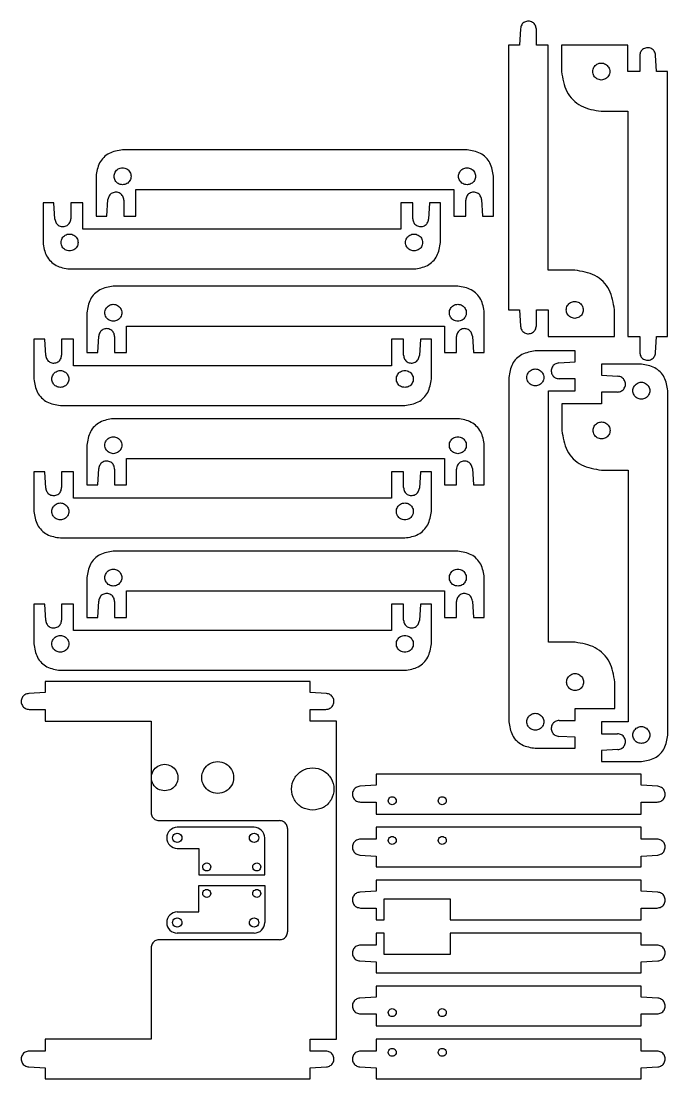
# Model space of a CAD drawing. Extents: x 12 to 506, y 8 to 408.
# Drawn here: x 11.9 to 256.1, y 8.1 to 407.7 of the extents above; entities that cross this region are included whole.
import ezdxf

# ---------------------------------------------------------------- set-up
doc = ezdxf.new("R2010")
doc.units = 0
doc.layers.get('0').update_dxf_attribs({"linetype": 'CONTINUOUS'})
doc.layers.add('Layer_1', color=7, linetype='CONTINUOUS')

msp = doc.modelspace()

# ---------------------------------------------------------------- linework, layer by layer
at = {"linetype": 'ByBlock'}
for centre, start, end in [((70.81, 99.19), 90.014, 269.986), ((99.83, 99.19), 359.986, 90.014), ((70.81, 67.17), 90.014, 269.986), ((99.83, 67.17), 269.986, 359.986)]:
    msp.add_arc(centre, 4, start, end, dxfattribs=at)
at = {"layer": 'Layer_1', "color": 7}
for p, q in [((200.4, 404.89), (200.03, 398.71)), ((206.4, 398.71), (206.4, 404.71)), ((200.03, 398.71), (195.89, 398.71)), ((195.89, 398.71), (195.89, 298.64)), ((210.9, 398.71), (206.4, 398.71)), ((210.9, 313.66), (210.9, 398.71)), ((240.92, 398.71), (215.9, 398.71)), ((215.9, 398.71), (215.9, 388.7)), ((240.92, 388.7), (240.92, 398.71)), ((245.42, 394.71), (245.42, 388.7)), ((251.79, 388.7), (251.42, 394.89)), ((245.42, 388.7), (240.92, 388.7)), ((255.93, 388.7), (251.79, 388.7)), ((255.93, 288.64), (255.93, 388.7)), ((230.91, 373.69), (240.92, 373.69)), ((240.92, 373.69), (240.92, 288.64)), ((180.23, 359.13), (50.14, 359.13)), ((40.13, 349.12), (40.13, 334.11)), ((190.23, 334.11), (190.23, 349.12)), ((55.14, 334.11), (55.14, 344.12)), ((55.14, 344.12), (175.22, 344.12)), ((175.22, 344.12), (175.22, 334.11)), ((44.27, 334.11), (44.64, 340.29)), ((50.64, 340.12), (50.64, 334.11)), ((179.73, 334.11), (179.73, 340.12)), ((185.72, 340.29), (186.09, 334.11)), ((24.26, 339.12), (20.12, 339.12)), ((20.12, 339.12), (20.12, 324.11)), ((24.63, 332.93), (24.26, 339.12)), ((35.13, 339.12), (30.63, 339.12)), ((30.63, 339.12), (30.63, 333.11)), ((35.13, 329.11), (35.13, 339.12)), ((159.71, 339.12), (155.21, 339.12)), ((155.21, 339.12), (155.21, 329.11)), ((159.71, 333.11), (159.71, 339.12)), ((166.08, 339.12), (165.71, 332.93)), ((170.22, 339.12), (166.08, 339.12)), ((170.22, 324.11), (170.22, 339.12)), ((40.13, 334.11), (44.27, 334.11)), ((50.64, 334.11), (55.14, 334.11)), ((175.22, 334.11), (179.73, 334.11)), ((186.09, 334.11), (190.23, 334.11)), ((155.21, 329.11), (35.13, 329.11)), ((30.13, 314.1), (160.21, 314.1)), ((220.91, 313.66), (210.9, 313.66)), ((176.75, 307.56), (46.67, 307.56)), ((36.66, 297.56), (36.66, 282.55)), ((186.76, 282.55), (186.76, 297.56)), ((195.89, 298.64), (200.03, 298.64)), ((200.03, 298.64), (200.4, 292.46)), ((206.4, 292.64), (206.4, 298.64)), ((206.4, 298.64), (210.9, 298.64)), ((210.9, 298.64), (210.9, 288.64)), ((235.92, 288.64), (235.92, 298.64)), ((51.67, 282.55), (51.67, 292.55)), ((51.67, 292.55), (171.75, 292.55)), ((171.75, 292.55), (171.75, 282.55)), ((40.8, 282.55), (41.17, 288.73)), ((47.17, 288.55), (47.17, 282.55)), ((176.25, 282.55), (176.25, 288.55)), ((182.25, 288.73), (182.62, 282.55)), ((210.9, 288.64), (235.92, 288.64)), ((240.92, 288.64), (245.42, 288.64)), ((245.42, 288.64), (245.42, 282.63)), ((251.42, 282.46), (251.79, 288.64)), ((251.79, 288.64), (255.93, 288.64)), ((20.79, 287.55), (16.65, 287.55)), ((16.65, 287.55), (16.65, 272.54)), ((21.16, 281.37), (20.79, 287.55)), ((31.66, 287.55), (27.16, 287.55)), ((27.16, 287.55), (27.16, 281.55)), ((31.66, 277.54), (31.66, 287.55)), ((156.24, 287.55), (151.74, 287.55)), ((151.74, 287.55), (151.74, 277.54)), ((156.24, 281.55), (156.24, 287.55)), ((162.61, 287.55), (162.24, 281.37)), ((166.75, 287.55), (162.61, 287.55)), ((166.75, 272.54), (166.75, 287.55)), ((36.66, 282.55), (40.8, 282.55)), ((47.17, 282.55), (51.67, 282.55)), ((171.75, 282.55), (176.25, 282.55)), ((182.62, 282.55), (186.76, 282.55)), ((221.03, 283.12), (206.02, 283.12)), ((221.03, 278.98), (221.03, 283.12)), ((151.74, 277.54), (31.66, 277.54)), ((214.85, 278.61), (221.03, 278.98)), ((246.05, 278.12), (231.04, 278.12)), ((231.04, 278.12), (231.04, 273.98)), ((196.01, 273.11), (196.01, 143.03)), ((221.03, 272.61), (215.03, 272.61)), ((221.03, 268.11), (221.03, 272.61)), ((231.04, 273.98), (237.22, 273.61)), ((211.02, 173.05), (211.02, 268.11)), ((211.02, 268.11), (221.03, 268.11)), ((256.05, 138.02), (256.05, 268.11)), ((237.04, 267.61), (231.04, 267.61)), ((231.04, 267.61), (231.04, 263.11)), ((26.66, 262.53), (156.74, 262.53)), ((231.04, 263.11), (216.03, 263.11)), ((216.03, 263.11), (216.03, 253.1)), ((176.75, 257.53), (46.67, 257.53)), ((36.66, 247.52), (36.66, 232.51)), ((186.76, 232.51), (186.76, 247.52)), ((51.67, 232.51), (51.67, 242.52)), ((51.67, 242.52), (171.75, 242.52)), ((171.75, 242.52), (171.75, 232.51)), ((20.79, 237.51), (16.65, 237.51)), ((16.65, 237.51), (16.65, 222.51)), ((21.16, 231.33), (20.79, 237.51)), ((31.66, 237.51), (27.16, 237.51)), ((27.16, 237.51), (27.16, 231.51)), ((31.66, 227.51), (31.66, 237.51)), ((40.8, 232.51), (41.17, 238.7)), ((47.17, 238.52), (47.17, 232.51)), ((156.24, 237.51), (151.74, 237.51)), ((151.74, 237.51), (151.74, 227.51)), ((156.24, 231.51), (156.24, 237.51)), ((162.61, 237.51), (162.24, 231.33)), ((166.75, 237.51), (162.61, 237.51)), ((166.75, 222.51), (166.75, 237.51)), ((176.25, 232.51), (176.25, 238.52)), ((182.25, 238.7), (182.62, 232.51)), ((231.04, 238.09), (241.04, 238.09)), ((241.04, 238.09), (241.04, 143.03)), ((36.66, 232.51), (40.8, 232.51)), ((47.17, 232.51), (51.67, 232.51)), ((171.75, 232.51), (176.25, 232.51)), ((182.62, 232.51), (186.76, 232.51)), ((151.74, 227.51), (31.66, 227.51)), ((26.66, 212.5), (156.74, 212.5)), ((176.75, 207.5), (46.67, 207.5)), ((36.66, 197.49), (36.66, 182.48)), ((186.76, 182.48), (186.76, 197.49)), ((51.67, 182.48), (51.67, 192.49)), ((51.67, 192.49), (171.75, 192.49)), ((171.75, 192.49), (171.75, 182.48)), ((40.8, 182.48), (41.17, 188.66)), ((47.17, 188.48), (47.17, 182.48)), ((176.25, 182.48), (176.25, 188.48)), ((182.25, 188.66), (182.62, 182.48)), ((20.79, 187.48), (16.65, 187.48)), ((16.65, 187.48), (16.65, 172.47)), ((21.16, 181.3), (20.79, 187.48)), ((31.66, 187.48), (27.16, 187.48)), ((27.16, 187.48), (27.16, 181.48)), ((31.66, 177.48), (31.66, 187.48)), ((156.24, 187.48), (151.74, 187.48)), ((151.74, 187.48), (151.74, 177.48)), ((156.24, 181.48), (156.24, 187.48)), ((162.61, 187.48), (162.24, 181.3)), ((166.75, 187.48), (162.61, 187.48)), ((166.75, 172.47), (166.75, 187.48)), ((36.66, 182.48), (40.8, 182.48)), ((47.17, 182.48), (51.67, 182.48)), ((171.75, 182.48), (176.25, 182.48)), ((182.62, 182.48), (186.76, 182.48)), ((151.74, 177.48), (31.66, 177.48)), ((221.03, 173.05), (211.02, 173.05)), ((26.66, 162.47), (156.74, 162.47)), ((120.95, 158.23), (20.89, 158.23)), ((20.89, 158.23), (20.89, 154.09)), ((120.95, 154.09), (120.95, 158.23)), ((236.04, 148.03), (236.04, 158.04)), ((20.89, 154.09), (14.7, 153.72)), ((127.13, 153.72), (120.95, 154.09)), ((221.03, 143.53), (221.03, 148.03)), ((221.03, 148.03), (236.04, 148.03)), ((14.88, 147.72), (20.89, 147.72)), ((20.89, 147.72), (20.89, 143.22)), ((120.95, 143.22), (120.95, 147.72)), ((120.95, 147.72), (126.96, 147.72)), ((20.89, 143.22), (60.91, 143.22)), ((60.91, 143.22), (60.91, 108.7)), ((130.96, 143.22), (120.95, 143.22)), ((130.96, 23.14), (130.96, 143.22)), ((215.03, 143.53), (221.03, 143.53)), ((241.04, 143.03), (231.04, 143.03)), ((231.04, 143.03), (231.04, 138.52)), ((221.03, 137.16), (214.85, 137.53)), ((221.03, 133.02), (221.03, 137.16)), ((231.04, 138.52), (237.04, 138.52)), ((206.02, 133.02), (221.03, 133.02)), ((237.22, 132.53), (231.04, 132.16)), ((231.04, 132.16), (231.04, 128.02)), ((231.04, 128.02), (246.05, 128.02)), ((246.04, 123.21), (145.97, 123.21)), ((145.97, 123.21), (145.97, 119.07)), ((246.04, 119.07), (246.04, 123.21)), ((145.97, 119.07), (139.79, 118.7)), ((252.22, 118.7), (246.04, 119.07)), ((139.97, 112.7), (145.97, 112.7)), ((145.97, 112.7), (145.97, 108.19)), ((246.04, 108.19), (246.04, 112.7)), ((246.04, 112.7), (252.04, 112.7)), ((145.97, 108.19), (246.04, 108.19)), ((63.91, 105.69), (109.44, 105.69)), ((99.83, 103.19), (70.81, 103.19)), ((112.45, 102.69), (112.45, 63.67)), ((246.04, 103.19), (145.97, 103.19)), ((145.97, 103.19), (145.97, 98.69)), ((246.04, 98.69), (246.04, 103.19)), ((103.83, 85.18), (103.83, 99.19)), ((145.97, 98.69), (139.97, 98.69)), ((252.04, 98.69), (246.04, 98.69)), ((70.81, 95.19), (78.92, 95.19)), ((78.92, 95.19), (78.92, 85.18)), ((139.79, 92.69), (145.97, 92.32)), ((145.97, 92.32), (145.97, 88.18)), ((246.04, 92.32), (252.22, 92.69)), ((246.04, 88.18), (246.04, 92.32)), ((145.97, 88.18), (246.04, 88.18)), ((78.92, 85.18), (103.83, 85.18)), ((78.92, 71.17), (78.92, 81.18)), ((78.92, 81.18), (103.83, 81.18)), ((103.83, 81.18), (103.83, 67.17)), ((246.04, 83.18), (145.97, 83.18)), ((145.97, 83.18), (145.97, 79.04)), ((246.04, 79.04), (246.04, 83.18)), ((145.97, 79.04), (139.79, 78.67)), ((148.97, 68.17), (148.97, 76.17)), ((148.97, 76.17), (173.88, 76.17)), ((173.88, 76.17), (173.88, 68.17)), ((252.22, 78.67), (246.04, 79.04)), ((139.97, 72.67), (145.97, 72.67)), ((145.97, 72.67), (145.97, 68.17)), ((246.04, 68.17), (246.04, 72.67)), ((246.04, 72.67), (252.04, 72.67)), ((70.81, 71.17), (78.92, 71.17)), ((145.97, 68.17), (148.97, 68.17)), ((173.88, 68.17), (246.04, 68.17)), ((109.44, 60.66), (63.91, 60.66)), ((99.83, 63.17), (70.81, 63.17)), ((148.97, 63.17), (145.97, 63.17)), ((145.97, 63.17), (145.97, 58.66)), ((148.97, 55.16), (148.97, 63.17)), ((246.04, 63.17), (173.88, 63.17)), ((173.88, 63.17), (173.88, 55.16)), ((246.04, 58.66), (246.04, 63.17)), ((60.91, 57.66), (60.91, 23.14)), ((145.97, 58.66), (139.97, 58.66)), ((252.04, 58.66), (246.04, 58.66)), ((139.79, 52.66), (145.97, 52.3)), ((145.97, 52.3), (145.97, 48.16)), ((173.88, 55.16), (148.97, 55.16)), ((246.04, 52.3), (252.22, 52.66)), ((246.04, 48.16), (246.04, 52.3)), ((145.97, 48.16), (246.04, 48.16)), ((246.04, 43.15), (145.97, 43.15)), ((145.97, 43.15), (145.97, 39.01)), ((246.04, 39.01), (246.04, 43.15)), ((145.97, 39.01), (139.79, 38.64)), ((252.22, 38.64), (246.04, 39.01)), ((139.97, 32.65), (145.97, 32.65)), ((145.97, 32.65), (145.97, 28.14)), ((246.04, 28.14), (246.04, 32.65)), ((246.04, 32.65), (252.04, 32.65)), ((145.97, 28.14), (246.04, 28.14)), ((60.91, 23.14), (20.89, 23.14)), ((20.89, 23.14), (20.89, 18.64)), ((120.95, 18.64), (120.95, 23.14)), ((120.95, 23.14), (130.96, 23.14)), ((246.04, 23.14), (145.97, 23.14)), ((145.97, 23.14), (145.97, 18.64)), ((246.04, 18.64), (246.04, 23.14)), ((20.89, 18.64), (14.88, 18.64)), ((126.96, 18.64), (120.95, 18.64)), ((145.97, 18.64), (139.97, 18.64)), ((252.04, 18.64), (246.04, 18.64)), ((14.7, 12.64), (20.89, 12.27)), ((20.89, 12.27), (20.89, 8.13)), ((120.95, 12.27), (127.13, 12.64)), ((120.95, 8.13), (120.95, 12.27)), ((139.79, 12.64), (145.97, 12.27)), ((145.97, 12.27), (145.97, 8.13)), ((246.04, 12.27), (252.22, 12.64)), ((246.04, 8.13), (246.04, 12.27)), ((20.89, 8.13), (120.95, 8.13)), ((145.97, 8.13), (246.04, 8.13))]:
    msp.add_line(p, q, dxfattribs=at)
for points, knots in [([(206.4, 404.72), (206.32, 405.24), (206.16, 406.26), (205.01, 407.4), (203.49, 407.86), (201.94, 407.49), (200.73, 406.42), (200.51, 405.41), (200.4, 404.89)], [0, 0, 0, 0, 1.540551, 3.03687, 4.57742, 6.117971, 7.61429, 9.154841, 9.154841, 9.154841, 9.154841]), ([(251.42, 394.89), (251.31, 395.4), (251.1, 396.41), (249.88, 397.48), (248.33, 397.85), (246.81, 397.39), (245.66, 396.25), (245.5, 395.23), (245.42, 394.71)], [0, 0, 0, 0, 1.540551, 3.03687, 4.577421, 6.117972, 7.61429, 9.154841, 9.154841, 9.154841, 9.154841]), ([(230.91, 385.5), (231.48, 385.59), (232.59, 385.76), (233.82, 387.04), (234.27, 388.7), (233.82, 390.38), (232.59, 391.61), (230.91, 392.06), (229.24, 391.61), (228.01, 390.38), (227.56, 388.7), (228.01, 387.04), (229.24, 385.76), (230.35, 385.59), (230.91, 385.5)], [0, 0, 0, 0, 1.674335, 3.299009, 4.973344, 6.64768, 8.272354, 9.946689, 11.621024, 13.2457, 14.920035, 16.59437, 18.219044, 19.89338, 19.89338, 19.89338, 19.89338]), ([(215.9, 388.71), (216.32, 386.08), (217.13, 380.89), (223.1, 374.92), (228.28, 374.11), (230.91, 373.69)], [0, 0, 0, 0, 7.848478, 15.464171, 23.312649, 23.312649, 23.312649, 23.312649]), ([(50.14, 359.13), (48.39, 358.86), (44.93, 358.31), (40.95, 354.33), (40.41, 350.88), (40.13, 349.12)], [0, 0, 0, 0, 5.232488, 10.309784, 15.542272, 15.542272, 15.542272, 15.542272]), ([(190.23, 349.12), (189.96, 350.88), (189.42, 354.33), (185.44, 358.31), (181.98, 358.86), (180.23, 359.13)], [0, 0, 0, 0, 5.232488, 10.309783, 15.542272, 15.542272, 15.542272, 15.542272]), ([(50.14, 345.92), (50.71, 346.01), (51.82, 346.18), (53.04, 347.46), (53.5, 349.12), (53.04, 350.8), (51.82, 352.02), (50.14, 352.48), (48.46, 352.02), (47.24, 350.8), (46.79, 349.12), (47.24, 347.46), (48.46, 346.18), (49.58, 346.01), (50.14, 345.92)], [0, 0, 0, 0, 1.674335, 3.29901, 4.973345, 6.64768, 8.272355, 9.94669, 11.621025, 13.245699, 14.920035, 16.59437, 18.219045, 19.89338, 19.89338, 19.89338, 19.89338]), ([(180.23, 345.92), (180.79, 346.01), (181.9, 346.18), (183.13, 347.46), (183.58, 349.12), (183.13, 350.8), (181.9, 352.02), (180.23, 352.48), (178.55, 352.02), (177.33, 350.8), (176.87, 349.12), (177.33, 347.46), (178.55, 346.18), (179.66, 346.01), (180.23, 345.92)], [0, 0, 0, 0, 1.674335, 3.29901, 4.973345, 6.64768, 8.272355, 9.94669, 11.621025, 13.245699, 14.920035, 16.59437, 18.219045, 19.89338, 19.89338, 19.89338, 19.89338]), ([(50.64, 340.12), (50.56, 340.64), (50.41, 341.66), (49.25, 342.8), (47.73, 343.26), (46.19, 342.89), (44.97, 341.82), (44.75, 340.81), (44.64, 340.3)], [0, 0, 0, 0, 1.540546, 3.036859, 4.577404, 6.117949, 7.614262, 9.154807, 9.154807, 9.154807, 9.154807]), ([(185.73, 340.3), (185.62, 340.81), (185.4, 341.82), (184.18, 342.89), (182.64, 343.26), (181.11, 342.8), (179.96, 341.66), (179.8, 340.64), (179.73, 340.12)], [0, 0, 0, 0, 1.540566, 3.036887, 4.577438, 6.117993, 7.614312, 9.154865, 9.154865, 9.154865, 9.154865]), ([(24.63, 332.93), (24.74, 332.42), (24.96, 331.41), (26.17, 330.34), (27.72, 329.97), (29.24, 330.43), (30.39, 331.57), (30.55, 332.59), (30.63, 333.11)], [0, 0, 0, 0, 1.540551, 3.03687, 4.577421, 6.117971, 7.61429, 9.154841, 9.154841, 9.154841, 9.154841]), ([(159.71, 333.11), (159.79, 332.59), (159.95, 331.57), (161.1, 330.43), (162.62, 329.97), (164.17, 330.34), (165.39, 331.41), (165.6, 332.42), (165.71, 332.93)], [0, 0, 0, 0, 1.540545, 3.036858, 4.577403, 6.117949, 7.614262, 9.154807, 9.154807, 9.154807, 9.154807]), ([(20.12, 324.11), (20.4, 322.35), (20.94, 318.9), (24.92, 314.92), (28.37, 314.37), (30.13, 314.1)], [0, 0, 0, 0, 5.232489, 10.309783, 15.542272, 15.542272, 15.542272, 15.542272]), ([(30.13, 320.9), (30.69, 320.99), (31.8, 321.17), (33.03, 322.44), (33.48, 324.1), (33.03, 325.78), (31.8, 327.01), (30.13, 327.46), (28.45, 327.01), (27.23, 325.78), (26.77, 324.1), (27.23, 322.44), (28.45, 321.17), (29.56, 320.99), (30.13, 320.9)], [0, 0, 0, 0, 1.674335, 3.29901, 4.973345, 6.64768, 8.272354, 9.946689, 11.621025, 13.245699, 14.920034, 16.594369, 18.219045, 19.89338, 19.89338, 19.89338, 19.89338]), ([(160.21, 320.9), (160.78, 320.99), (161.89, 321.17), (163.12, 322.44), (163.57, 324.1), (163.12, 325.78), (161.89, 327.01), (160.21, 327.46), (158.54, 327.01), (157.31, 325.78), (156.86, 324.1), (157.31, 322.44), (158.54, 321.17), (159.65, 320.99), (160.21, 320.9)], [0, 0, 0, 0, 1.674335, 3.29901, 4.973345, 6.64768, 8.272354, 9.946689, 11.621025, 13.245699, 14.920035, 16.59437, 18.219045, 19.89338, 19.89338, 19.89338, 19.89338]), ([(160.21, 314.1), (161.97, 314.37), (165.42, 314.92), (169.4, 318.9), (169.95, 322.35), (170.22, 324.11)], [0, 0, 0, 0, 5.232488, 10.309783, 15.542272, 15.542272, 15.542272, 15.542272]), ([(235.92, 298.65), (235.51, 301.28), (234.69, 306.46), (228.72, 312.43), (223.54, 313.24), (220.91, 313.66)], [0, 0, 0, 0, 7.848478, 15.464172, 23.312649, 23.312649, 23.312649, 23.312649]), ([(46.67, 307.56), (44.92, 307.29), (41.46, 306.75), (37.48, 302.77), (36.94, 299.31), (36.66, 297.56)], [0, 0, 0, 0, 5.232489, 10.309784, 15.542272, 15.542272, 15.542272, 15.542272]), ([(186.76, 297.56), (186.49, 299.31), (185.95, 302.77), (181.96, 306.75), (178.51, 307.29), (176.76, 307.56)], [0, 0, 0, 0, 5.232488, 10.309783, 15.542272, 15.542272, 15.542272, 15.542272]), ([(46.67, 294.35), (47.23, 294.44), (48.35, 294.62), (49.57, 295.89), (50.02, 297.55), (49.57, 299.23), (48.35, 300.46), (46.67, 300.91), (44.99, 300.46), (43.77, 299.23), (43.31, 297.55), (43.77, 295.89), (44.99, 294.62), (46.11, 294.44), (46.67, 294.35)], [0, 0, 0, 0, 1.674335, 3.29901, 4.973345, 6.64768, 8.272354, 9.946689, 11.621025, 13.245699, 14.920034, 16.594369, 18.219045, 19.89338, 19.89338, 19.89338, 19.89338]), ([(176.76, 294.35), (177.32, 294.44), (178.43, 294.62), (179.66, 295.89), (180.11, 297.55), (179.66, 299.23), (178.43, 300.46), (176.76, 300.91), (175.08, 300.46), (173.85, 299.23), (173.4, 297.55), (173.85, 295.89), (175.08, 294.62), (176.19, 294.44), (176.76, 294.35)], [0, 0, 0, 0, 1.674335, 3.29901, 4.973345, 6.64768, 8.272355, 9.94669, 11.621025, 13.245699, 14.920035, 16.59437, 18.219045, 19.89338, 19.89338, 19.89338, 19.89338]), ([(220.91, 295.44), (221.47, 295.53), (222.58, 295.7), (223.81, 296.98), (224.26, 298.64), (223.81, 300.32), (222.58, 301.55), (220.91, 302), (219.23, 301.55), (218.01, 300.32), (217.55, 298.64), (218.01, 296.98), (219.23, 295.7), (220.34, 295.53), (220.91, 295.44)], [0, 0, 0, 0, 1.674335, 3.29901, 4.973345, 6.64768, 8.272355, 9.94669, 11.621025, 13.2457, 14.920035, 16.59437, 18.219046, 19.893381, 19.893381, 19.893381, 19.893381]), ([(200.4, 292.46), (200.51, 291.95), (200.73, 290.94), (201.94, 289.87), (203.49, 289.5), (205.01, 289.96), (206.16, 291.1), (206.32, 292.12), (206.4, 292.64)], [0, 0, 0, 0, 1.540551, 3.03687, 4.577421, 6.117971, 7.61429, 9.154841, 9.154841, 9.154841, 9.154841]), ([(47.17, 288.55), (47.09, 289.07), (46.94, 290.09), (45.78, 291.24), (44.26, 291.69), (42.72, 291.33), (41.5, 290.26), (41.28, 289.24), (41.17, 288.73)], [0, 0, 0, 0, 1.540546, 3.036858, 4.577404, 6.117949, 7.614262, 9.154807, 9.154807, 9.154807, 9.154807]), ([(182.26, 288.73), (182.14, 289.24), (181.93, 290.26), (180.71, 291.33), (179.16, 291.69), (177.64, 291.24), (176.49, 290.09), (176.33, 289.07), (176.25, 288.55)], [0, 0, 0, 0, 1.540566, 3.036888, 4.577439, 6.117994, 7.614313, 9.154866, 9.154866, 9.154866, 9.154866]), ([(21.16, 281.37), (21.27, 280.85), (21.48, 279.84), (22.7, 278.77), (24.25, 278.41), (25.77, 278.86), (26.92, 280), (27.08, 281.03), (27.16, 281.55)], [0, 0, 0, 0, 1.540551, 3.03687, 4.577421, 6.117971, 7.61429, 9.154841, 9.154841, 9.154841, 9.154841]), ([(156.24, 281.55), (156.32, 281.03), (156.48, 280), (157.63, 278.86), (159.15, 278.41), (160.7, 278.77), (161.91, 279.84), (162.13, 280.85), (162.24, 281.37)], [0, 0, 0, 0, 1.540545, 3.036858, 4.577403, 6.117948, 7.614261, 9.154807, 9.154807, 9.154807, 9.154807]), ([(206.02, 283.12), (204.27, 282.85), (200.81, 282.3), (196.83, 278.32), (196.29, 274.87), (196.01, 273.12)], [0, 0, 0, 0, 5.232488, 10.309783, 15.542272, 15.542272, 15.542272, 15.542272]), ([(245.42, 282.63), (245.5, 282.12), (245.66, 281.09), (246.81, 279.95), (248.33, 279.5), (249.88, 279.86), (251.1, 280.93), (251.31, 281.94), (251.42, 282.46)], [0, 0, 0, 0, 1.540551, 3.03687, 4.57742, 6.117971, 7.61429, 9.154841, 9.154841, 9.154841, 9.154841]), ([(26.66, 269.34), (27.22, 269.43), (28.33, 269.6), (29.56, 270.87), (30.01, 272.54), (29.56, 274.22), (28.33, 275.44), (26.66, 275.9), (24.98, 275.44), (23.76, 274.22), (23.3, 272.54), (23.76, 270.87), (24.98, 269.6), (26.09, 269.43), (26.66, 269.34)], [0, 0, 0, 0, 1.674335, 3.29901, 4.973345, 6.64768, 8.272355, 9.94669, 11.621025, 13.245699, 14.920035, 16.59437, 18.219045, 19.89338, 19.89338, 19.89338, 19.89338]), ([(156.74, 269.34), (157.31, 269.43), (158.42, 269.6), (159.64, 270.87), (160.1, 272.54), (159.64, 274.22), (158.42, 275.44), (156.74, 275.9), (155.07, 275.44), (153.84, 274.22), (153.39, 272.54), (153.84, 270.87), (155.07, 269.6), (156.18, 269.43), (156.74, 269.34)], [0, 0, 0, 0, 1.674335, 3.29901, 4.973345, 6.64768, 8.272354, 9.946689, 11.621025, 13.245699, 14.920034, 16.594369, 18.219045, 19.89338, 19.89338, 19.89338, 19.89338]), ([(206.02, 269.91), (206.59, 270), (207.7, 270.17), (208.92, 271.45), (209.38, 273.11), (208.92, 274.79), (207.7, 276.02), (206.02, 276.47), (204.34, 276.02), (203.12, 274.79), (202.67, 273.11), (203.12, 271.45), (204.34, 270.17), (205.46, 270), (206.02, 269.91)], [0, 0, 0, 0, 1.674335, 3.29901, 4.973345, 6.64768, 8.272355, 9.94669, 11.621025, 13.2457, 14.920035, 16.59437, 18.219044, 19.89338, 19.89338, 19.89338, 19.89338]), ([(214.85, 278.61), (214.33, 278.5), (213.32, 278.29), (212.25, 277.07), (211.89, 275.52), (212.34, 274), (213.48, 272.85), (214.51, 272.69), (215.03, 272.61)], [0, 0, 0, 0, 1.540551, 3.03687, 4.577421, 6.117972, 7.61429, 9.154841, 9.154841, 9.154841, 9.154841]), ([(256.05, 268.11), (255.78, 269.87), (255.24, 273.32), (251.26, 277.3), (247.8, 277.84), (246.05, 278.12)], [0, 0, 0, 0, 5.232489, 10.309784, 15.542272, 15.542272, 15.542272, 15.542272]), ([(16.65, 272.54), (16.92, 270.79), (17.47, 267.33), (21.45, 263.35), (24.9, 262.81), (26.66, 262.53)], [0, 0, 0, 0, 5.232489, 10.309784, 15.542273, 15.542273, 15.542273, 15.542273]), ([(156.74, 262.53), (158.5, 262.81), (161.95, 263.35), (165.93, 267.33), (166.48, 270.79), (166.75, 272.54)], [0, 0, 0, 0, 5.232489, 10.309784, 15.542273, 15.542273, 15.542273, 15.542273]), ([(237.04, 267.61), (237.56, 267.69), (238.58, 267.85), (239.73, 269), (240.18, 270.52), (239.82, 272.07), (238.75, 273.28), (237.73, 273.5), (237.22, 273.61)], [0, 0, 0, 0, 1.540546, 3.036858, 4.577404, 6.117948, 7.614262, 9.154807, 9.154807, 9.154807, 9.154807]), ([(246.05, 264.91), (246.61, 265), (247.72, 265.17), (248.95, 266.45), (249.4, 268.11), (248.95, 269.79), (247.72, 271.01), (246.05, 271.47), (244.37, 271.01), (243.15, 269.79), (242.69, 268.11), (243.15, 266.45), (244.37, 265.17), (245.48, 265), (246.05, 264.91)], [0, 0, 0, 0, 1.674335, 3.29901, 4.973345, 6.64768, 8.272354, 9.946689, 11.621025, 13.245699, 14.920034, 16.594369, 18.219045, 19.89338, 19.89338, 19.89338, 19.89338]), ([(46.67, 257.53), (44.92, 257.26), (41.46, 256.71), (37.48, 252.73), (36.94, 249.28), (36.66, 247.52)], [0, 0, 0, 0, 5.232489, 10.309784, 15.542272, 15.542272, 15.542272, 15.542272]), ([(186.76, 247.52), (186.49, 249.28), (185.95, 252.73), (181.96, 256.71), (178.51, 257.26), (176.76, 257.53)], [0, 0, 0, 0, 5.232488, 10.309783, 15.542272, 15.542272, 15.542272, 15.542272]), ([(231.04, 249.9), (231.6, 249.99), (232.71, 250.16), (233.94, 251.44), (234.39, 253.1), (233.94, 254.78), (232.71, 256), (231.04, 256.46), (229.36, 256), (228.14, 254.78), (227.68, 253.1), (228.14, 251.44), (229.36, 250.16), (230.47, 249.99), (231.04, 249.9)], [0, 0, 0, 0, 1.674335, 3.29901, 4.973345, 6.64768, 8.272355, 9.94669, 11.621025, 13.245699, 14.920035, 16.59437, 18.219045, 19.89338, 19.89338, 19.89338, 19.89338]), ([(216.03, 253.1), (216.44, 250.47), (217.25, 245.29), (223.22, 239.32), (228.41, 238.5), (231.04, 238.09)], [0, 0, 0, 0, 7.848478, 15.464172, 23.31265, 23.31265, 23.31265, 23.31265]), ([(46.67, 244.32), (47.23, 244.41), (48.35, 244.58), (49.57, 245.86), (50.02, 247.52), (49.57, 249.2), (48.35, 250.43), (46.67, 250.88), (44.99, 250.43), (43.77, 249.2), (43.31, 247.52), (43.77, 245.86), (44.99, 244.58), (46.11, 244.41), (46.67, 244.32)], [0, 0, 0, 0, 1.674335, 3.29901, 4.973345, 6.64768, 8.272354, 9.946689, 11.621025, 13.245699, 14.920034, 16.594369, 18.219045, 19.89338, 19.89338, 19.89338, 19.89338]), ([(176.76, 244.32), (177.32, 244.41), (178.43, 244.58), (179.66, 245.86), (180.11, 247.52), (179.66, 249.2), (178.43, 250.43), (176.76, 250.88), (175.08, 250.43), (173.85, 249.2), (173.4, 247.52), (173.85, 245.86), (175.08, 244.58), (176.19, 244.41), (176.76, 244.32)], [0, 0, 0, 0, 1.674335, 3.29901, 4.973345, 6.64768, 8.272355, 9.94669, 11.621025, 13.245699, 14.920035, 16.59437, 18.219045, 19.89338, 19.89338, 19.89338, 19.89338]), ([(47.17, 238.52), (47.09, 239.04), (46.94, 240.06), (45.78, 241.2), (44.26, 241.66), (42.72, 241.29), (41.5, 240.22), (41.28, 239.21), (41.17, 238.69)], [0, 0, 0, 0, 1.540545, 3.036858, 4.577403, 6.117949, 7.614262, 9.154807, 9.154807, 9.154807, 9.154807]), ([(182.26, 238.69), (182.14, 239.21), (181.93, 240.22), (180.71, 241.29), (179.16, 241.66), (177.64, 241.2), (176.49, 240.06), (176.33, 239.04), (176.25, 238.52)], [0, 0, 0, 0, 1.540553, 3.036871, 4.577422, 6.117974, 7.614293, 9.154837, 9.154837, 9.154837, 9.154837]), ([(21.16, 231.33), (21.27, 230.82), (21.48, 229.81), (22.7, 228.74), (24.25, 228.37), (25.77, 228.83), (26.92, 229.97), (27.08, 230.99), (27.16, 231.51)], [0, 0, 0, 0, 1.540551, 3.03687, 4.577421, 6.117972, 7.614291, 9.154841, 9.154841, 9.154841, 9.154841]), ([(156.24, 231.51), (156.32, 230.99), (156.48, 229.97), (157.63, 228.83), (159.15, 228.37), (160.7, 228.74), (161.91, 229.81), (162.13, 230.82), (162.24, 231.33)], [0, 0, 0, 0, 1.540546, 3.036858, 4.577404, 6.117948, 7.614262, 9.154807, 9.154807, 9.154807, 9.154807]), ([(26.66, 219.3), (27.22, 219.39), (28.33, 219.57), (29.56, 220.84), (30.01, 222.5), (29.56, 224.18), (28.33, 225.41), (26.66, 225.86), (24.98, 225.41), (23.76, 224.18), (23.3, 222.5), (23.76, 220.84), (24.98, 219.57), (26.09, 219.39), (26.66, 219.3)], [0, 0, 0, 0, 1.674335, 3.29901, 4.973345, 6.64768, 8.272355, 9.94669, 11.621025, 13.2457, 14.920035, 16.59437, 18.219044, 19.89338, 19.89338, 19.89338, 19.89338]), ([(156.74, 219.3), (157.31, 219.39), (158.42, 219.57), (159.64, 220.84), (160.1, 222.5), (159.64, 224.18), (158.42, 225.41), (156.74, 225.86), (155.07, 225.41), (153.84, 224.18), (153.39, 222.5), (153.84, 220.84), (155.07, 219.57), (156.18, 219.39), (156.74, 219.3)], [0, 0, 0, 0, 1.674335, 3.299009, 4.973344, 6.64768, 8.272354, 9.946689, 11.621024, 13.2457, 14.920035, 16.59437, 18.219044, 19.89338, 19.89338, 19.89338, 19.89338]), ([(16.65, 222.51), (16.92, 220.75), (17.47, 217.3), (21.45, 213.32), (24.9, 212.77), (26.66, 212.5)], [0, 0, 0, 0, 5.232488, 10.309783, 15.542272, 15.542272, 15.542272, 15.542272]), ([(156.74, 212.5), (158.5, 212.77), (161.95, 213.32), (165.93, 217.3), (166.48, 220.75), (166.75, 222.51)], [0, 0, 0, 0, 5.232489, 10.309784, 15.542272, 15.542272, 15.542272, 15.542272]), ([(46.67, 207.5), (44.92, 207.22), (41.46, 206.68), (37.48, 202.7), (36.94, 199.24), (36.66, 197.49)], [0, 0, 0, 0, 5.232489, 10.309783, 15.542272, 15.542272, 15.542272, 15.542272]), ([(186.76, 197.49), (186.49, 199.24), (185.95, 202.7), (181.96, 206.68), (178.51, 207.22), (176.76, 207.5)], [0, 0, 0, 0, 5.232489, 10.309784, 15.542273, 15.542273, 15.542273, 15.542273]), ([(46.67, 194.29), (47.23, 194.38), (48.35, 194.55), (49.57, 195.82), (50.02, 197.49), (49.57, 199.17), (48.35, 200.39), (46.67, 200.85), (44.99, 200.39), (43.77, 199.17), (43.31, 197.49), (43.77, 195.82), (44.99, 194.55), (46.11, 194.38), (46.67, 194.29)], [0, 0, 0, 0, 1.674335, 3.299009, 4.973344, 6.64768, 8.272354, 9.946689, 11.621024, 13.2457, 14.920035, 16.59437, 18.219044, 19.89338, 19.89338, 19.89338, 19.89338]), ([(176.76, 194.29), (177.32, 194.38), (178.43, 194.55), (179.66, 195.82), (180.11, 197.49), (179.66, 199.17), (178.43, 200.39), (176.76, 200.85), (175.08, 200.39), (173.85, 199.17), (173.4, 197.49), (173.85, 195.82), (175.08, 194.55), (176.19, 194.38), (176.76, 194.29)], [0, 0, 0, 0, 1.674335, 3.29901, 4.973345, 6.64768, 8.272355, 9.94669, 11.621025, 13.2457, 14.920035, 16.59437, 18.219044, 19.89338, 19.89338, 19.89338, 19.89338]), ([(47.17, 188.48), (47.09, 189), (46.94, 190.03), (45.78, 191.17), (44.26, 191.62), (42.72, 191.26), (41.5, 190.19), (41.28, 189.18), (41.17, 188.66)], [0, 0, 0, 0, 1.540545, 3.036858, 4.577403, 6.117949, 7.614262, 9.154807, 9.154807, 9.154807, 9.154807]), ([(182.26, 188.66), (182.14, 189.18), (181.93, 190.19), (180.71, 191.26), (179.16, 191.62), (177.64, 191.17), (176.49, 190.03), (176.33, 189), (176.25, 188.48)], [0, 0, 0, 0, 1.540553, 3.036871, 4.577422, 6.117974, 7.614293, 9.154837, 9.154837, 9.154837, 9.154837]), ([(21.16, 181.3), (21.27, 180.79), (21.48, 179.78), (22.7, 178.7), (24.25, 178.34), (25.77, 178.8), (26.92, 179.94), (27.08, 180.96), (27.16, 181.48)], [0, 0, 0, 0, 1.540551, 3.03687, 4.577421, 6.117972, 7.614291, 9.154841, 9.154841, 9.154841, 9.154841]), ([(156.24, 181.48), (156.32, 180.96), (156.48, 179.94), (157.63, 178.8), (159.15, 178.34), (160.7, 178.7), (161.91, 179.78), (162.13, 180.79), (162.24, 181.3)], [0, 0, 0, 0, 1.540546, 3.036858, 4.577404, 6.117948, 7.614262, 9.154807, 9.154807, 9.154807, 9.154807]), ([(16.65, 172.47), (16.92, 170.72), (17.47, 167.27), (21.45, 163.28), (24.9, 162.74), (26.66, 162.47)], [0, 0, 0, 0, 5.232488, 10.309783, 15.542272, 15.542272, 15.542272, 15.542272]), ([(26.66, 169.27), (27.22, 169.36), (28.33, 169.53), (29.56, 170.81), (30.01, 172.47), (29.56, 174.15), (28.33, 175.37), (26.66, 175.83), (24.98, 175.37), (23.76, 174.15), (23.3, 172.47), (23.76, 170.81), (24.98, 169.53), (26.09, 169.36), (26.66, 169.27)], [0, 0, 0, 0, 1.674335, 3.29901, 4.973345, 6.64768, 8.272355, 9.94669, 11.621025, 13.2457, 14.920035, 16.59437, 18.219044, 19.89338, 19.89338, 19.89338, 19.89338]), ([(156.74, 169.27), (157.31, 169.36), (158.42, 169.53), (159.64, 170.81), (160.1, 172.47), (159.64, 174.15), (158.42, 175.37), (156.74, 175.83), (155.07, 175.37), (153.84, 174.15), (153.39, 172.47), (153.84, 170.81), (155.07, 169.53), (156.18, 169.36), (156.74, 169.27)], [0, 0, 0, 0, 1.674335, 3.299009, 4.973344, 6.64768, 8.272354, 9.946689, 11.621024, 13.2457, 14.920035, 16.59437, 18.219044, 19.89338, 19.89338, 19.89338, 19.89338]), ([(156.74, 162.47), (158.5, 162.74), (161.95, 163.28), (165.93, 167.27), (166.48, 170.72), (166.75, 172.47)], [0, 0, 0, 0, 5.232489, 10.309784, 15.542272, 15.542272, 15.542272, 15.542272]), ([(236.04, 158.04), (235.63, 160.67), (234.81, 165.85), (228.84, 171.82), (223.66, 172.64), (221.03, 173.05)], [0, 0, 0, 0, 7.848478, 15.464171, 23.312649, 23.312649, 23.312649, 23.312649]), ([(221.03, 154.84), (221.6, 154.92), (222.71, 155.1), (223.93, 156.37), (224.39, 158.04), (223.93, 159.72), (222.71, 160.94), (221.03, 161.39), (219.35, 160.94), (218.13, 159.72), (217.68, 158.04), (218.13, 156.37), (219.35, 155.1), (220.47, 154.92), (221.03, 154.84)], [0, 0, 0, 0, 1.674335, 3.29901, 4.973345, 6.64768, 8.272354, 9.946689, 11.621025, 13.245699, 14.920034, 16.594369, 18.219045, 19.89338, 19.89338, 19.89338, 19.89338]), ([(14.71, 153.72), (14.19, 153.61), (13.18, 153.4), (12.11, 152.18), (11.74, 150.63), (12.2, 149.11), (13.34, 147.96), (14.36, 147.8), (14.88, 147.72)], [0, 0, 0, 0, 1.540551, 3.03687, 4.577421, 6.117971, 7.61429, 9.154841, 9.154841, 9.154841, 9.154841]), ([(126.96, 147.72), (127.48, 147.8), (128.5, 147.96), (129.64, 149.11), (130.1, 150.63), (129.73, 152.18), (128.66, 153.4), (127.65, 153.61), (127.14, 153.72)], [0, 0, 0, 0, 1.540551, 3.03687, 4.577421, 6.117972, 7.61429, 9.154841, 9.154841, 9.154841, 9.154841]), ([(206.02, 139.83), (206.59, 139.91), (207.7, 140.09), (208.92, 141.36), (209.38, 143.03), (208.92, 144.71), (207.7, 145.93), (206.02, 146.38), (204.34, 145.93), (203.12, 144.71), (202.67, 143.03), (203.12, 141.36), (204.34, 140.09), (205.46, 139.91), (206.02, 139.83)], [0, 0, 0, 0, 1.674335, 3.29901, 4.973345, 6.64768, 8.272355, 9.946691, 11.621026, 13.2457, 14.920036, 16.594371, 18.219045, 19.89338, 19.89338, 19.89338, 19.89338]), ([(196.01, 143.03), (196.29, 141.28), (196.83, 137.82), (200.81, 133.84), (204.27, 133.3), (206.02, 133.02)], [0, 0, 0, 0, 5.232488, 10.309784, 15.542271, 15.542271, 15.542271, 15.542271]), ([(215.03, 143.53), (214.51, 143.45), (213.48, 143.29), (212.34, 142.14), (211.89, 140.62), (212.25, 139.08), (213.32, 137.86), (214.33, 137.64), (214.85, 137.53)], [0, 0, 0, 0, 1.540546, 3.036858, 4.577404, 6.117949, 7.614262, 9.154807, 9.154807, 9.154807, 9.154807]), ([(246.05, 134.82), (246.61, 134.91), (247.72, 135.08), (248.95, 136.36), (249.4, 138.02), (248.95, 139.7), (247.72, 140.93), (246.05, 141.38), (244.37, 140.93), (243.15, 139.7), (242.69, 138.02), (243.15, 136.36), (244.37, 135.08), (245.48, 134.91), (246.05, 134.82)], [0, 0, 0, 0, 1.674335, 3.299009, 4.973344, 6.64768, 8.272354, 9.946689, 11.621024, 13.2457, 14.920035, 16.59437, 18.219044, 19.89338, 19.89338, 19.89338, 19.89338]), ([(237.22, 132.53), (237.73, 132.64), (238.75, 132.85), (239.82, 134.07), (240.18, 135.62), (239.73, 137.14), (238.58, 138.29), (237.56, 138.45), (237.04, 138.53)], [0, 0, 0, 0, 1.540551, 3.03687, 4.577421, 6.117971, 7.61429, 9.154841, 9.154841, 9.154841, 9.154841]), ([(246.05, 128.02), (247.8, 128.29), (251.26, 128.84), (255.24, 132.82), (255.78, 136.27), (256.05, 138.03)], [0, 0, 0, 0, 5.232488, 10.309783, 15.542272, 15.542272, 15.542272, 15.542272]), ([(86.07, 115.95), (87.13, 116.12), (89.21, 116.44), (91.51, 118.83), (92.36, 121.95), (91.51, 125.1), (89.21, 127.4), (86.07, 128.25), (82.93, 127.4), (80.63, 125.1), (79.78, 121.95), (80.63, 118.83), (82.93, 116.44), (85.01, 116.12), (86.07, 115.95)], [0, 0, 0, 0, 3.139698, 6.186273, 9.325971, 12.465668, 15.512243, 18.651942, 21.791639, 24.838214, 27.977911, 31.117609, 34.164184, 37.303882, 37.303882, 37.303882, 37.303882]), ([(66.06, 116.95), (66.94, 117.09), (68.68, 117.36), (70.59, 119.35), (71.3, 121.95), (70.59, 124.58), (68.68, 126.49), (66.06, 127.2), (63.44, 126.49), (61.52, 124.58), (60.81, 121.95), (61.52, 119.35), (63.44, 117.36), (65.18, 117.09), (66.06, 116.95)], [0, 0, 0, 0, 2.6165, 5.155396, 7.771896, 10.388395, 12.92729, 15.543791, 18.16029, 20.699185, 23.315685, 25.932185, 28.47108, 31.08758, 31.08758, 31.08758, 31.08758]), ([(121.95, 109.6), (123.37, 109.82), (126.15, 110.25), (129.21, 113.44), (130.34, 117.6), (129.21, 121.8), (126.15, 124.86), (121.95, 125.99), (117.76, 124.86), (114.7, 121.8), (113.57, 117.6), (114.7, 113.44), (117.76, 110.25), (120.54, 109.82), (121.95, 109.6)], [0, 0, 0, 0, 4.186094, 8.248028, 12.434121, 16.620215, 20.682149, 24.868243, 29.054337, 33.11627, 37.302364, 41.488458, 45.550392, 49.736486, 49.736486, 49.736486, 49.736486]), ([(139.79, 118.7), (139.27, 118.59), (138.26, 118.37), (137.19, 117.15), (136.83, 115.61), (137.28, 114.09), (138.42, 112.94), (139.45, 112.78), (139.97, 112.7)], [0, 0, 0, 0, 1.54055, 3.036869, 4.57742, 6.117971, 7.614289, 9.15484, 9.15484, 9.15484, 9.15484]), ([(252.04, 112.7), (252.56, 112.78), (253.58, 112.94), (254.73, 114.09), (255.18, 115.61), (254.82, 117.15), (253.75, 118.37), (252.73, 118.59), (252.22, 118.7)], [0, 0, 0, 0, 1.54055, 3.036869, 4.57742, 6.117971, 7.61429, 9.154841, 9.154841, 9.154841, 9.154841]), ([(151.97, 111.7), (152.24, 111.74), (152.76, 111.82), (153.33, 112.42), (153.55, 113.2), (153.33, 113.99), (152.76, 114.56), (151.97, 114.77), (151.19, 114.56), (150.61, 113.99), (150.4, 113.2), (150.61, 112.42), (151.19, 111.82), (151.71, 111.74), (151.97, 111.7)], [0, 0, 0, 0, 0.785308, 1.547324, 2.332631, 3.117939, 3.879954, 4.665263, 5.45057, 6.212586, 6.997893, 7.7832, 8.545216, 9.330524, 9.330524, 9.330524, 9.330524]), ([(170.88, 111.7), (171.14, 111.74), (171.66, 111.82), (172.24, 112.42), (172.45, 113.2), (172.24, 113.99), (171.66, 114.56), (170.88, 114.77), (170.09, 114.56), (169.52, 113.99), (169.3, 113.2), (169.52, 112.42), (170.09, 111.82), (170.61, 111.74), (170.88, 111.7)], [0, 0, 0, 0, 0.785308, 1.547324, 2.332631, 3.117939, 3.879954, 4.665263, 5.45057, 6.212586, 6.997893, 7.7832, 8.545216, 9.330524, 9.330524, 9.330524, 9.330524]), ([(60.91, 108.7), (60.99, 108.17), (61.16, 107.13), (62.35, 105.94), (63.39, 105.78), (63.92, 105.69)], [0, 0, 0, 0, 1.570104, 3.09364, 4.663744, 4.663744, 4.663744, 4.663744]), ([(112.45, 102.69), (112.36, 103.22), (112.2, 104.26), (111.01, 105.45), (109.97, 105.61), (109.44, 105.7)], [0, 0, 0, 0, 1.570105, 3.09364, 4.663745, 4.663745, 4.663745, 4.663745]), ([(70.81, 100.94), (70.5, 100.89), (69.89, 100.8), (69.22, 100.1), (68.97, 99.19), (69.22, 98.27), (69.89, 97.6), (70.81, 97.35), (71.73, 97.6), (72.4, 98.27), (72.65, 99.19), (72.4, 100.1), (71.73, 100.8), (71.12, 100.89), (70.81, 100.94)], [0, 0, 0, 0, 0.916107, 1.805043, 2.72115, 3.637257, 4.526192, 5.4423, 6.358407, 7.247342, 8.163449, 9.079556, 9.968492, 10.884599, 10.884599, 10.884599, 10.884599]), ([(99.83, 100.94), (99.52, 100.89), (98.91, 100.8), (98.24, 100.1), (97.99, 99.19), (98.24, 98.27), (98.91, 97.6), (99.83, 97.35), (100.75, 97.6), (101.42, 98.27), (101.66, 99.19), (101.42, 100.1), (100.75, 100.8), (100.14, 100.89), (99.83, 100.94)], [0, 0, 0, 0, 0.916107, 1.805043, 2.72115, 3.637257, 4.526192, 5.4423, 6.358406, 7.247342, 8.163448, 9.079556, 9.968492, 10.884598, 10.884598, 10.884598, 10.884598]), ([(139.97, 98.69), (139.45, 98.61), (138.42, 98.45), (137.28, 97.3), (136.83, 95.78), (137.19, 94.24), (138.26, 93.02), (139.27, 92.8), (139.79, 92.69)], [0, 0, 0, 0, 1.54055, 3.036869, 4.57742, 6.117971, 7.61429, 9.15484, 9.15484, 9.15484, 9.15484]), ([(151.97, 96.69), (152.24, 96.73), (152.76, 96.81), (153.33, 97.41), (153.55, 98.19), (153.33, 98.98), (152.76, 99.55), (151.97, 99.76), (151.19, 99.55), (150.61, 98.98), (150.4, 98.19), (150.61, 97.41), (151.19, 96.81), (151.71, 96.73), (151.97, 96.69)], [0, 0, 0, 0, 0.785308, 1.547323, 2.332632, 3.117939, 3.879954, 4.665262, 5.45057, 6.212585, 6.997892, 7.7832, 8.545215, 9.330523, 9.330523, 9.330523, 9.330523]), ([(170.88, 96.69), (171.14, 96.73), (171.66, 96.81), (172.24, 97.41), (172.45, 98.19), (172.24, 98.98), (171.66, 99.55), (170.88, 99.76), (170.09, 99.55), (169.52, 98.98), (169.3, 98.19), (169.52, 97.41), (170.09, 96.81), (170.61, 96.73), (170.88, 96.69)], [0, 0, 0, 0, 0.785308, 1.547323, 2.332632, 3.117939, 3.879954, 4.665262, 5.45057, 6.212585, 6.997892, 7.7832, 8.545215, 9.330523, 9.330523, 9.330523, 9.330523]), ([(252.22, 92.69), (252.73, 92.8), (253.75, 93.02), (254.82, 94.24), (255.18, 95.78), (254.73, 97.3), (253.58, 98.45), (252.56, 98.61), (252.04, 98.69)], [0, 0, 0, 0, 1.540551, 3.03687, 4.577421, 6.117972, 7.61429, 9.154841, 9.154841, 9.154841, 9.154841]), ([(81.93, 86.68), (82.19, 86.72), (82.71, 86.8), (83.29, 87.4), (83.5, 88.18), (83.29, 88.97), (82.71, 89.54), (81.93, 89.76), (81.14, 89.54), (80.57, 88.97), (80.35, 88.18), (80.57, 87.4), (81.14, 86.8), (81.66, 86.72), (81.93, 86.68)], [0, 0, 0, 0, 0.785308, 1.547324, 2.332631, 3.117939, 3.879954, 4.665263, 5.45057, 6.212586, 6.997893, 7.7832, 8.545216, 9.330524, 9.330524, 9.330524, 9.330524]), ([(100.83, 86.68), (101.09, 86.72), (101.62, 86.8), (102.19, 87.4), (102.4, 88.18), (102.19, 88.97), (101.62, 89.54), (100.83, 89.76), (100.04, 89.54), (99.47, 88.97), (99.26, 88.18), (99.47, 87.4), (100.04, 86.8), (100.56, 86.72), (100.83, 86.68)], [0, 0, 0, 0, 0.785308, 1.547324, 2.332631, 3.117939, 3.879954, 4.665263, 5.45057, 6.212586, 6.997893, 7.7832, 8.545216, 9.330524, 9.330524, 9.330524, 9.330524]), ([(81.93, 79.68), (81.66, 79.64), (81.14, 79.56), (80.57, 78.96), (80.35, 78.18), (80.57, 77.39), (81.14, 76.82), (81.93, 76.6), (82.71, 76.82), (83.29, 77.39), (83.5, 78.18), (83.29, 78.96), (82.71, 79.56), (82.19, 79.64), (81.93, 79.68)], [0, 0, 0, 0, 0.785307, 1.547323, 2.33263, 3.117938, 3.879953, 4.665261, 5.450569, 6.212585, 6.997892, 7.783199, 8.545215, 9.330524, 9.330524, 9.330524, 9.330524]), ([(100.83, 79.68), (100.56, 79.64), (100.04, 79.56), (99.47, 78.96), (99.26, 78.18), (99.47, 77.39), (100.04, 76.82), (100.83, 76.6), (101.62, 76.82), (102.19, 77.39), (102.4, 78.18), (102.19, 78.96), (101.62, 79.56), (101.09, 79.64), (100.83, 79.68)], [0, 0, 0, 0, 0.785307, 1.547323, 2.33263, 3.117938, 3.879953, 4.665261, 5.450569, 6.212585, 6.997892, 7.783199, 8.545215, 9.330524, 9.330524, 9.330524, 9.330524]), ([(139.79, 78.67), (139.27, 78.56), (138.26, 78.35), (137.19, 77.13), (136.83, 75.58), (137.28, 74.06), (138.42, 72.91), (139.45, 72.75), (139.97, 72.67)], [0, 0, 0, 0, 1.54055, 3.036868, 4.577419, 6.11797, 7.614289, 9.15484, 9.15484, 9.15484, 9.15484]), ([(252.04, 72.67), (252.56, 72.75), (253.58, 72.91), (254.73, 74.06), (255.18, 75.58), (254.82, 77.13), (253.75, 78.35), (252.73, 78.56), (252.22, 78.67)], [0, 0, 0, 0, 1.54055, 3.036869, 4.57742, 6.117971, 7.614289, 9.154841, 9.154841, 9.154841, 9.154841]), ([(70.81, 65.42), (71.12, 65.47), (71.73, 65.56), (72.4, 66.26), (72.65, 67.17), (72.4, 68.09), (71.73, 68.76), (70.81, 69), (69.89, 68.76), (69.22, 68.09), (68.97, 67.17), (69.22, 66.26), (69.89, 65.56), (70.5, 65.47), (70.81, 65.42)], [0, 0, 0, 0, 0.916107, 1.805043, 2.72115, 3.637257, 4.526192, 5.4423, 6.358407, 7.247342, 8.163449, 9.079556, 9.968492, 10.884599, 10.884599, 10.884599, 10.884599]), ([(99.83, 65.42), (100.14, 65.47), (100.75, 65.56), (101.42, 66.26), (101.66, 67.17), (101.42, 68.09), (100.75, 68.76), (99.83, 69), (98.91, 68.76), (98.24, 68.09), (97.99, 67.17), (98.24, 66.26), (98.91, 65.56), (99.52, 65.47), (99.83, 65.42)], [0, 0, 0, 0, 0.916106, 1.805043, 2.72115, 3.637256, 4.526192, 5.442299, 6.358406, 7.247341, 8.163448, 9.079555, 9.968491, 10.884598, 10.884598, 10.884598, 10.884598]), ([(63.92, 60.67), (63.39, 60.58), (62.35, 60.42), (61.16, 59.23), (60.99, 58.19), (60.91, 57.66)], [0, 0, 0, 0, 1.570104, 3.09364, 4.663744, 4.663744, 4.663744, 4.663744]), ([(109.44, 60.66), (109.97, 60.75), (111.01, 60.91), (112.2, 62.1), (112.36, 63.14), (112.45, 63.67)], [0, 0, 0, 0, 1.570105, 3.09364, 4.663745, 4.663745, 4.663745, 4.663745]), ([(139.97, 58.66), (139.45, 58.59), (138.42, 58.43), (137.28, 57.28), (136.83, 55.76), (137.19, 54.21), (138.26, 52.99), (139.27, 52.77), (139.79, 52.66)], [0, 0, 0, 0, 1.54055, 3.036869, 4.577419, 6.11797, 7.614289, 9.154839, 9.154839, 9.154839, 9.154839]), ([(252.22, 52.66), (252.73, 52.77), (253.75, 52.99), (254.82, 54.21), (255.18, 55.76), (254.73, 57.28), (253.58, 58.43), (252.56, 58.59), (252.04, 58.66)], [0, 0, 0, 0, 1.540551, 3.03687, 4.577421, 6.117971, 7.61429, 9.15484, 9.15484, 9.15484, 9.15484]), ([(139.79, 38.65), (139.27, 38.54), (138.26, 38.32), (137.19, 37.1), (136.83, 35.56), (137.28, 34.03), (138.42, 32.88), (139.45, 32.73), (139.97, 32.65)], [0, 0, 0, 0, 1.54055, 3.036869, 4.57742, 6.11797, 7.614289, 9.15484, 9.15484, 9.15484, 9.15484]), ([(252.04, 32.65), (252.56, 32.73), (253.58, 32.88), (254.73, 34.03), (255.18, 35.56), (254.82, 37.1), (253.75, 38.32), (252.73, 38.54), (252.22, 38.65)], [0, 0, 0, 0, 1.54055, 3.036869, 4.577419, 6.11797, 7.614289, 9.154841, 9.154841, 9.154841, 9.154841]), ([(151.97, 31.65), (152.24, 31.69), (152.76, 31.77), (153.33, 32.37), (153.55, 33.15), (153.33, 33.93), (152.76, 34.51), (151.97, 34.72), (151.19, 34.51), (150.61, 33.93), (150.4, 33.15), (150.61, 32.37), (151.19, 31.77), (151.71, 31.69), (151.97, 31.65)], [0, 0, 0, 0, 0.785308, 1.547323, 2.332632, 3.117939, 3.879954, 4.665262, 5.45057, 6.212585, 6.997892, 7.7832, 8.545215, 9.330523, 9.330523, 9.330523, 9.330523]), ([(170.88, 31.65), (171.14, 31.69), (171.66, 31.77), (172.24, 32.37), (172.45, 33.15), (172.24, 33.93), (171.66, 34.51), (170.88, 34.72), (170.09, 34.51), (169.52, 33.93), (169.3, 33.15), (169.52, 32.37), (170.09, 31.77), (170.61, 31.69), (170.88, 31.65)], [0, 0, 0, 0, 0.785308, 1.547323, 2.332632, 3.117939, 3.879954, 4.665262, 5.45057, 6.212585, 6.997892, 7.7832, 8.545215, 9.330523, 9.330523, 9.330523, 9.330523]), ([(14.88, 18.64), (14.36, 18.56), (13.34, 18.4), (12.2, 17.25), (11.74, 15.73), (12.11, 14.18), (13.18, 12.97), (14.19, 12.75), (14.71, 12.64)], [0, 0, 0, 0, 1.540551, 3.03687, 4.577421, 6.117972, 7.61429, 9.154841, 9.154841, 9.154841, 9.154841]), ([(127.14, 12.64), (127.65, 12.75), (128.66, 12.97), (129.73, 14.18), (130.1, 15.73), (129.64, 17.25), (128.5, 18.4), (127.48, 18.56), (126.96, 18.64)], [0, 0, 0, 0, 1.540551, 3.036869, 4.57742, 6.117971, 7.61429, 9.154841, 9.154841, 9.154841, 9.154841]), ([(139.97, 18.64), (139.45, 18.56), (138.42, 18.4), (137.28, 17.25), (136.83, 15.73), (137.19, 14.18), (138.26, 12.97), (139.27, 12.75), (139.79, 12.64)], [0, 0, 0, 0, 1.54055, 3.036869, 4.57742, 6.117971, 7.614289, 9.15484, 9.15484, 9.15484, 9.15484]), ([(151.97, 16.64), (152.24, 16.68), (152.76, 16.76), (153.33, 17.36), (153.55, 18.14), (153.33, 18.92), (152.76, 19.5), (151.97, 19.71), (151.19, 19.5), (150.61, 18.92), (150.4, 18.14), (150.61, 17.36), (151.19, 16.76), (151.71, 16.68), (151.97, 16.64)], [0, 0, 0, 0, 0.785308, 1.547323, 2.332631, 3.117939, 3.879954, 4.665262, 5.45057, 6.212585, 6.997893, 7.7832, 8.545215, 9.330523, 9.330523, 9.330523, 9.330523]), ([(170.88, 16.64), (171.14, 16.68), (171.66, 16.76), (172.24, 17.36), (172.45, 18.14), (172.24, 18.92), (171.66, 19.5), (170.88, 19.71), (170.09, 19.5), (169.52, 18.92), (169.3, 18.14), (169.52, 17.36), (170.09, 16.76), (170.61, 16.68), (170.88, 16.64)], [0, 0, 0, 0, 0.785308, 1.547323, 2.332631, 3.117939, 3.879954, 4.665262, 5.45057, 6.212585, 6.997893, 7.7832, 8.545215, 9.330523, 9.330523, 9.330523, 9.330523]), ([(252.22, 12.64), (252.73, 12.75), (253.75, 12.97), (254.82, 14.18), (255.18, 15.73), (254.73, 17.25), (253.58, 18.4), (252.56, 18.56), (252.04, 18.64)], [0, 0, 0, 0, 1.540551, 3.036869, 4.57742, 6.117971, 7.61429, 9.154841, 9.154841, 9.154841, 9.154841])]:
    msp.add_open_spline(points, degree=3, knots=knots, dxfattribs=at)

doc.saveas('drawing.dxf')
